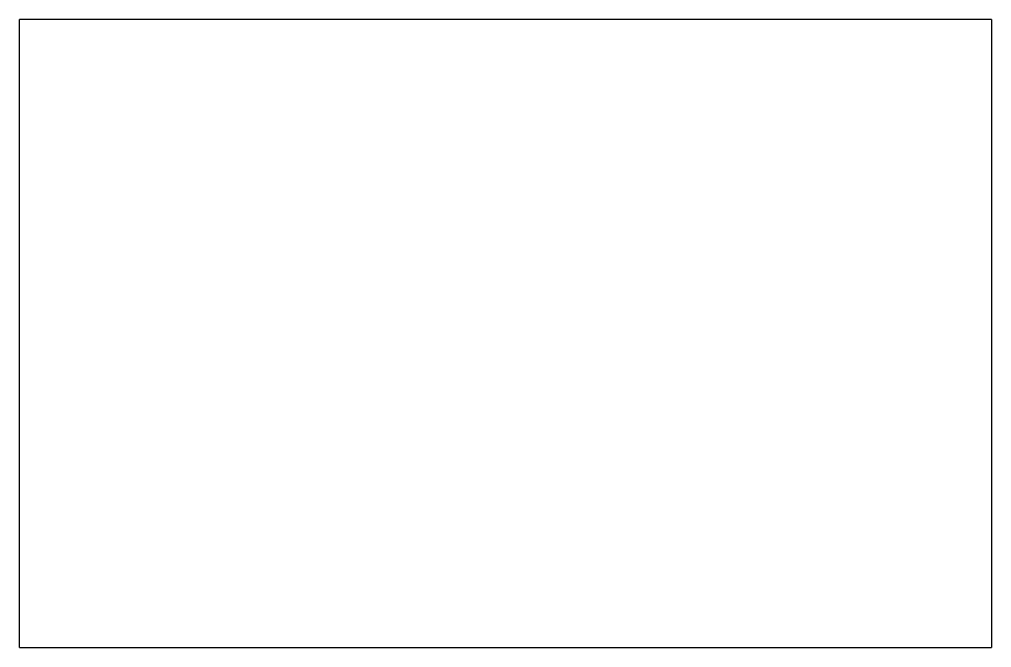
# Model space of a CAD drawing. Header units: millimetres. Extents: x -38.7 to 38.7, y -25 to 25.
import ezdxf

# ---------------------------------------------------------------- set-up
doc = ezdxf.new("R2010")
doc.units = ezdxf.units.MM

msp = doc.modelspace()

# ---------------------------------------------------------------- linework, layer by layer
at = {"color": 7, "linetype": 'Continuous', "lineweight": 25}
for p, q in [((-38.712, -25), (-38.712, 25)), ((38.712, 25), (-38.712, 25)), ((38.712, 25), (38.712, -25)), ((-38.712, -25), (38.712, -25))]:
    msp.add_line(p, q, dxfattribs=at)

doc.saveas('drawing.dxf')
